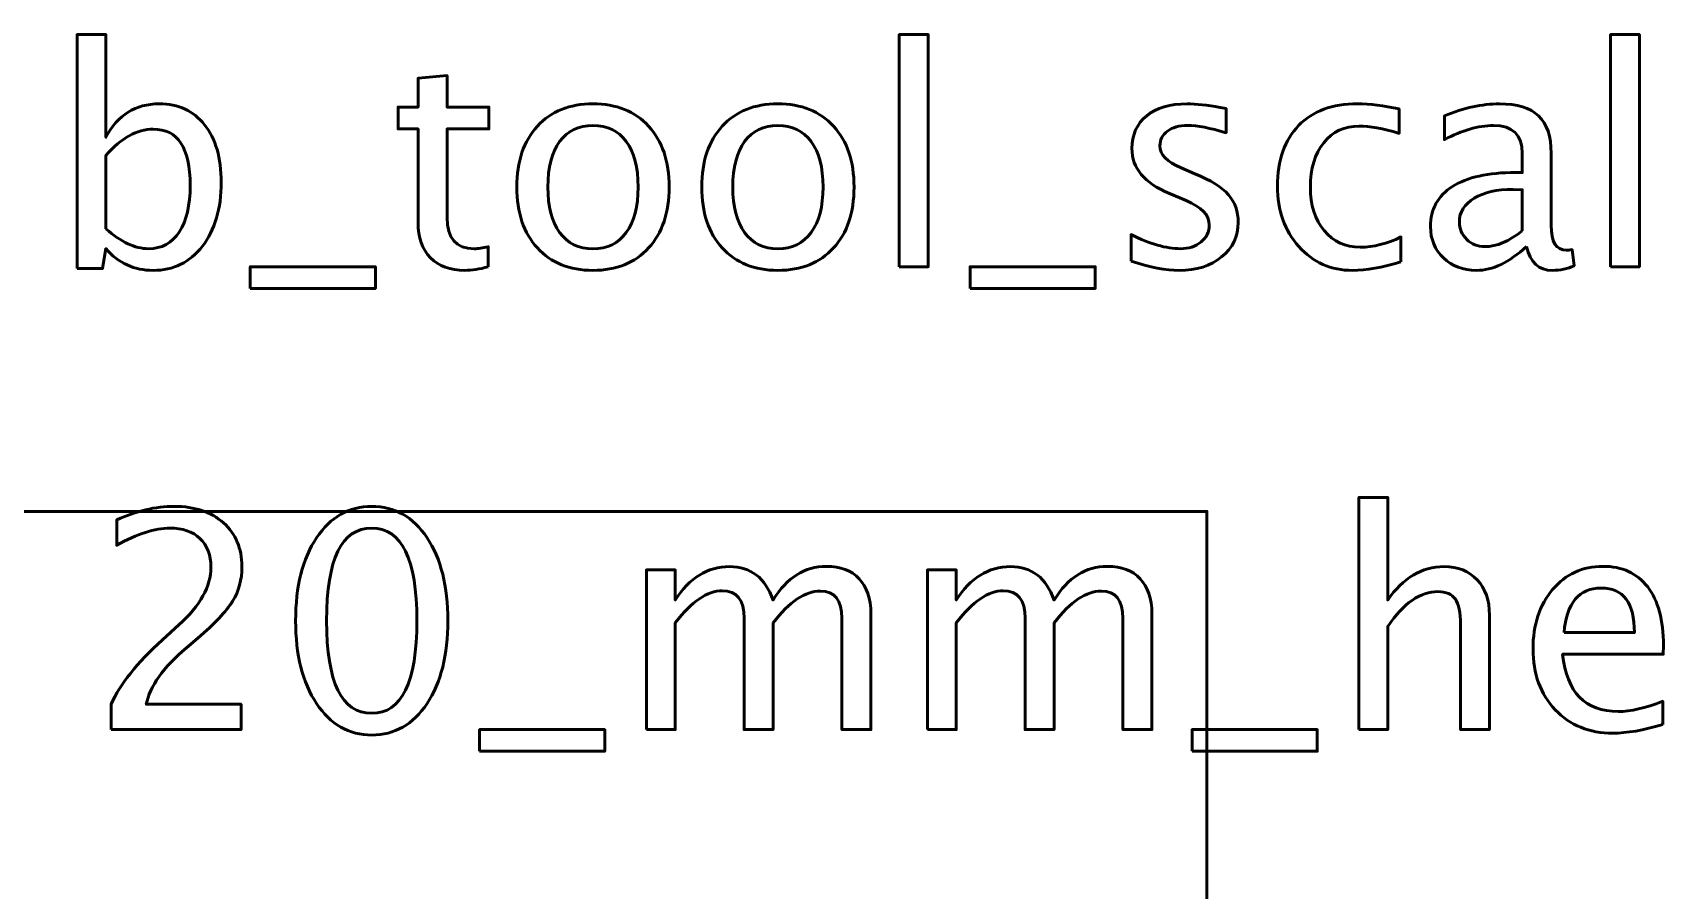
# Model space of a CAD drawing. Header units: centimetres. Extents: x -5.2 to 5.2, y -7.5 to 7.5.
# Drawn here: x 0.098 to 3.176, y -2.66 to -1.053 of the extents above; entities that cross this region are included whole.
import ezdxf

# ---------------------------------------------------------------- set-up
doc = ezdxf.new("R2010")
doc.units = ezdxf.units.CM
doc.header["$MEASUREMENT"] = 0
doc.layers.add('Layer 1', color=7, linetype='Continuous')

msp = doc.modelspace()

# ---------------------------------------------------------------- linework, layer by layer
at = {"layer": 'Layer 1', "color": 4, "lineweight": 53}
msp.add_lwpolyline([(-2.29999, -3.75), (2.30001, -3.75), (2.30001, -1.95), (-2.29999, -1.95), (-2.29999, -3.75)], close=True, dxfattribs=at)
at = {"layer": 'Layer 1', "lineweight": 53}
msp.add_open_spline([(-5.2, -6.95), (-5.2, -6.95), (-5.2, 6.95), (-5.2, 6.95), (-5.2, 6.95), (-5.2, 7.22614), (-4.97614, 7.45), (-4.7, 7.45), (-4.7, 7.45), (-4.7, 7.45), (4.7, 7.45), (4.7, 7.45), (4.7, 7.45), (4.97614, 7.45), (5.2, 7.22614), (5.2, 6.95), (5.2, 6.95), (5.2, 6.95), (5.2, -6.95), (5.2, -6.95), (5.2, -6.95), (5.2, -7.22614), (4.97614, -7.45), (4.7, -7.45), (4.7, -7.45), (4.7, -7.45), (-4.7, -7.45), (-4.7, -7.45), (-4.7, -7.45), (-4.97614, -7.45), (-5.2, -7.22614), (-5.2, -6.95)], degree=3, knots=[0, 0, 0, 0, 0.1111111, 0.1111111, 0.1111111, 0.1111111, 0.2222222, 0.2222222, 0.2222222, 0.2222222, 0.3333333, 0.3333333, 0.3333333, 0.3333333, 0.4444444, 0.4444444, 0.4444444, 0.4444444, 0.5555556, 0.5555556, 0.5555556, 0.5555556, 0.6666667, 0.6666667, 0.6666667, 0.6666667, 0.7777778, 0.7777778, 0.7777778, 0.7777778, 1, 1, 1, 1], dxfattribs=at)
at = {"layer": 'Layer 1', "color": 5, "lineweight": 53}
for points, knots in [([(0.18089, -1.49503), (0.18089, -1.49503), (0.18089, -1.05646), (0.18089, -1.05646), (0.18089, -1.05646), (0.18089, -1.05646), (0.23507, -1.05646), (0.23507, -1.05646), (0.23507, -1.05646), (0.23507, -1.05646), (0.23507, -1.24902), (0.23507, -1.24902), (0.23507, -1.24902), (0.25727, -1.20716), (0.29067, -1.18628), (0.33517, -1.18628), (0.33517, -1.18628), (0.3712, -1.18628), (0.39951, -1.19935), (0.42021, -1.2256), (0.42021, -1.2256), (0.4409, -1.25185), (0.45125, -1.28769), (0.45125, -1.33313), (0.45125, -1.33313), (0.45125, -1.38261), (0.43949, -1.42259), (0.41607, -1.45288), (0.41607, -1.45288), (0.39265, -1.48327), (0.36179, -1.49841), (0.3236, -1.49841), (0.3236, -1.49841), (0.28813, -1.49841), (0.25859, -1.48487), (0.23507, -1.45768), (0.23507, -1.45768), (0.23507, -1.45768), (0.22849, -1.49503), (0.22849, -1.49503), (0.22849, -1.49503), (0.22849, -1.49503), (0.18089, -1.49503), (0.18089, -1.49503)], [0, 0, 0, 0, 0.0833333, 0.0833333, 0.0833333, 0.0833333, 0.1666667, 0.1666667, 0.1666667, 0.1666667, 0.25, 0.25, 0.25, 0.25, 0.3333333, 0.3333333, 0.3333333, 0.3333333, 0.4166667, 0.4166667, 0.4166667, 0.4166667, 0.5, 0.5, 0.5, 0.5, 0.5833333, 0.5833333, 0.5833333, 0.5833333, 0.6666667, 0.6666667, 0.6666667, 0.6666667, 0.75, 0.75, 0.75, 0.75, 0.8333333, 0.8333333, 0.8333333, 0.8333333, 1, 1, 1, 1]), ([(1.72293, -1.49164), (1.72293, -1.49164), (1.72293, -1.05646), (1.72293, -1.05646), (1.72293, -1.05646), (1.72293, -1.05646), (1.77711, -1.05646), (1.77711, -1.05646), (1.77711, -1.05646), (1.77711, -1.05646), (1.77711, -1.49164), (1.77711, -1.49164), (1.77711, -1.49164), (1.77711, -1.49164), (1.72293, -1.49164), (1.72293, -1.49164)], [0, 0, 0, 0, 0.2, 0.2, 0.2, 0.2, 0.4, 0.4, 0.4, 0.4, 0.6, 0.6, 0.6, 0.6, 1, 1, 1, 1]), ([(3.05679, -1.49164), (3.05679, -1.49164), (3.05679, -1.05646), (3.05679, -1.05646), (3.05679, -1.05646), (3.05679, -1.05646), (3.11097, -1.05646), (3.11097, -1.05646), (3.11097, -1.05646), (3.11097, -1.05646), (3.11097, -1.49164), (3.11097, -1.49164), (3.11097, -1.49164), (3.11097, -1.49164), (3.05679, -1.49164), (3.05679, -1.49164)], [0, 0, 0, 0, 0.2, 0.2, 0.2, 0.2, 0.4, 0.4, 0.4, 0.4, 0.6, 0.6, 0.6, 0.6, 1, 1, 1, 1]), ([(0.9521, -1.49155), (0.93535, -1.49616), (0.92077, -1.49841), (0.90845, -1.49841), (0.90845, -1.49841), (0.88079, -1.49841), (0.85925, -1.49051), (0.84382, -1.47471), (0.84382, -1.47471), (0.8283, -1.4589), (0.82058, -1.43698), (0.82058, -1.40886), (0.82058, -1.40886), (0.82058, -1.40886), (0.82058, -1.23313), (0.82058, -1.23313), (0.82058, -1.23313), (0.82058, -1.23313), (0.78314, -1.23313), (0.78314, -1.23313), (0.78314, -1.23313), (0.78314, -1.23313), (0.78314, -1.19249), (0.78314, -1.19249), (0.78314, -1.19249), (0.78314, -1.19249), (0.82058, -1.19249), (0.82058, -1.19249), (0.82058, -1.19249), (0.82058, -1.19249), (0.82058, -1.13839), (0.82058, -1.13839), (0.82058, -1.13839), (0.82058, -1.13839), (0.87477, -1.13322), (0.87477, -1.13322), (0.87477, -1.13322), (0.87477, -1.13322), (0.87477, -1.19249), (0.87477, -1.19249), (0.87477, -1.19249), (0.87477, -1.19249), (0.95323, -1.19249), (0.95323, -1.19249), (0.95323, -1.19249), (0.95323, -1.19249), (0.95323, -1.23313), (0.95323, -1.23313), (0.95323, -1.23313), (0.95323, -1.23313), (0.87477, -1.23313), (0.87477, -1.23313), (0.87477, -1.23313), (0.87477, -1.23313), (0.87477, -1.39907), (0.87477, -1.39907), (0.87477, -1.39907), (0.87477, -1.43821), (0.8918, -1.45777), (0.92576, -1.45777), (0.92576, -1.45777), (0.933, -1.45777), (0.94175, -1.45655), (0.9521, -1.4542), (0.9521, -1.4542), (0.9521, -1.4542), (0.9521, -1.49155), (0.9521, -1.49155)], [0, 0, 0, 0, 0.0555556, 0.0555556, 0.0555556, 0.0555556, 0.1111111, 0.1111111, 0.1111111, 0.1111111, 0.1666667, 0.1666667, 0.1666667, 0.1666667, 0.2222222, 0.2222222, 0.2222222, 0.2222222, 0.2777778, 0.2777778, 0.2777778, 0.2777778, 0.3333333, 0.3333333, 0.3333333, 0.3333333, 0.3888889, 0.3888889, 0.3888889, 0.3888889, 0.4444444, 0.4444444, 0.4444444, 0.4444444, 0.5, 0.5, 0.5, 0.5, 0.5555556, 0.5555556, 0.5555556, 0.5555556, 0.6111111, 0.6111111, 0.6111111, 0.6111111, 0.6666667, 0.6666667, 0.6666667, 0.6666667, 0.7222222, 0.7222222, 0.7222222, 0.7222222, 0.7777778, 0.7777778, 0.7777778, 0.7777778, 0.8333333, 0.8333333, 0.8333333, 0.8333333, 0.8888889, 0.8888889, 0.8888889, 0.8888889, 1, 1, 1, 1]), ([(1.14852, -1.49841), (1.10459, -1.49841), (1.06978, -1.4844), (1.0442, -1.45636), (1.0442, -1.45636), (1.01851, -1.42833), (1.00572, -1.39023), (1.00572, -1.34216), (1.00572, -1.34216), (1.00572, -1.29418), (1.01851, -1.25617), (1.0442, -1.22823), (1.0442, -1.22823), (1.06978, -1.20029), (1.10459, -1.18628), (1.14852, -1.18628), (1.14852, -1.18628), (1.19246, -1.18628), (1.22726, -1.20029), (1.25285, -1.22823), (1.25285, -1.22823), (1.27853, -1.25617), (1.29133, -1.29418), (1.29133, -1.34216), (1.29133, -1.34216), (1.29133, -1.39023), (1.27853, -1.42833), (1.25285, -1.45636), (1.25285, -1.45636), (1.22726, -1.4844), (1.19246, -1.49841), (1.14852, -1.49841)], [0, 0, 0, 0, 0.1111111, 0.1111111, 0.1111111, 0.1111111, 0.2222222, 0.2222222, 0.2222222, 0.2222222, 0.3333333, 0.3333333, 0.3333333, 0.3333333, 0.4444444, 0.4444444, 0.4444444, 0.4444444, 0.5555556, 0.5555556, 0.5555556, 0.5555556, 0.6666667, 0.6666667, 0.6666667, 0.6666667, 0.7777778, 0.7777778, 0.7777778, 0.7777778, 1, 1, 1, 1]), ([(1.49527, -1.49841), (1.45134, -1.49841), (1.41653, -1.4844), (1.39095, -1.45636), (1.39095, -1.45636), (1.36526, -1.42833), (1.35247, -1.39023), (1.35247, -1.34216), (1.35247, -1.34216), (1.35247, -1.29418), (1.36526, -1.25617), (1.39095, -1.22823), (1.39095, -1.22823), (1.41653, -1.20029), (1.45134, -1.18628), (1.49527, -1.18628), (1.49527, -1.18628), (1.53921, -1.18628), (1.57401, -1.20029), (1.5996, -1.22823), (1.5996, -1.22823), (1.62528, -1.25617), (1.63808, -1.29418), (1.63808, -1.34216), (1.63808, -1.34216), (1.63808, -1.39023), (1.62528, -1.42833), (1.5996, -1.45636), (1.5996, -1.45636), (1.57401, -1.4844), (1.53921, -1.49841), (1.49527, -1.49841)], [0, 0, 0, 0, 0.1111111, 0.1111111, 0.1111111, 0.1111111, 0.2222222, 0.2222222, 0.2222222, 0.2222222, 0.3333333, 0.3333333, 0.3333333, 0.3333333, 0.4444444, 0.4444444, 0.4444444, 0.4444444, 0.5555556, 0.5555556, 0.5555556, 0.5555556, 0.6666667, 0.6666667, 0.6666667, 0.6666667, 0.7777778, 0.7777778, 0.7777778, 0.7777778, 1, 1, 1, 1]), ([(2.15754, -1.48092), (2.15754, -1.48092), (2.15754, -1.43124), (2.15754, -1.43124), (2.15754, -1.43124), (2.19301, -1.44893), (2.22377, -1.45777), (2.25002, -1.45777), (2.25002, -1.45777), (2.26563, -1.45777), (2.27861, -1.45354), (2.28887, -1.44507), (2.28887, -1.44507), (2.29912, -1.4367), (2.3043, -1.42616), (2.3043, -1.41347), (2.3043, -1.41347), (2.3043, -1.39493), (2.2899, -1.3796), (2.26112, -1.36746), (2.26112, -1.36746), (2.26112, -1.36746), (2.22941, -1.35401), (2.22941, -1.35401), (2.22941, -1.35401), (2.18266, -1.33463), (2.15924, -1.3066), (2.15924, -1.27019), (2.15924, -1.27019), (2.15924, -1.24413), (2.16845, -1.22363), (2.18689, -1.20867), (2.18689, -1.20867), (2.20533, -1.19371), (2.23064, -1.18628), (2.26272, -1.18628), (2.26272, -1.18628), (2.27937, -1.18628), (2.30006, -1.18854), (2.32462, -1.19315), (2.32462, -1.19315), (2.32462, -1.19315), (2.3359, -1.19531), (2.3359, -1.19531), (2.3359, -1.19531), (2.3359, -1.19531), (2.3359, -1.24046), (2.3359, -1.24046), (2.3359, -1.24046), (2.30571, -1.23143), (2.28162, -1.22692), (2.26366, -1.22692), (2.26366, -1.22692), (2.24785, -1.22692), (2.23534, -1.2304), (2.22584, -1.23727), (2.22584, -1.23727), (2.21643, -1.24413), (2.21173, -1.25335), (2.21173, -1.26492), (2.21173, -1.26492), (2.21173, -1.2812), (2.2249, -1.29503), (2.25133, -1.30622), (2.25133, -1.30622), (2.25133, -1.30622), (2.27739, -1.31723), (2.27739, -1.31723), (2.27739, -1.31723), (2.30693, -1.32965), (2.32781, -1.34282), (2.34004, -1.35664), (2.34004, -1.35664), (2.35237, -1.37047), (2.35848, -1.38778), (2.35848, -1.40848), (2.35848, -1.40848), (2.35848, -1.43473), (2.34813, -1.45627), (2.32734, -1.47311), (2.32734, -1.47311), (2.30665, -1.48995), (2.28012, -1.49841), (2.24785, -1.49841), (2.24785, -1.49841), (2.22302, -1.49841), (2.19301, -1.49258), (2.15754, -1.48092)], [0, 0, 0, 0, 0.0434783, 0.0434783, 0.0434783, 0.0434783, 0.0869565, 0.0869565, 0.0869565, 0.0869565, 0.1304348, 0.1304348, 0.1304348, 0.1304348, 0.173913, 0.173913, 0.173913, 0.173913, 0.2173913, 0.2173913, 0.2173913, 0.2173913, 0.2608696, 0.2608696, 0.2608696, 0.2608696, 0.3043478, 0.3043478, 0.3043478, 0.3043478, 0.3478261, 0.3478261, 0.3478261, 0.3478261, 0.3913043, 0.3913043, 0.3913043, 0.3913043, 0.4347826, 0.4347826, 0.4347826, 0.4347826, 0.4782609, 0.4782609, 0.4782609, 0.4782609, 0.5217391, 0.5217391, 0.5217391, 0.5217391, 0.5652174, 0.5652174, 0.5652174, 0.5652174, 0.6086957, 0.6086957, 0.6086957, 0.6086957, 0.6521739, 0.6521739, 0.6521739, 0.6521739, 0.6956522, 0.6956522, 0.6956522, 0.6956522, 0.7391304, 0.7391304, 0.7391304, 0.7391304, 0.7826087, 0.7826087, 0.7826087, 0.7826087, 0.826087, 0.826087, 0.826087, 0.826087, 0.8695652, 0.8695652, 0.8695652, 0.8695652, 0.9130435, 0.9130435, 0.9130435, 0.9130435, 1, 1, 1, 1]), ([(2.66375, -1.48261), (2.62866, -1.49315), (2.59837, -1.49841), (2.57288, -1.49841), (2.57288, -1.49841), (2.53242, -1.49841), (2.49893, -1.48346), (2.47231, -1.45363), (2.47231, -1.45363), (2.44569, -1.42372), (2.43233, -1.386), (2.43233, -1.34056), (2.43233, -1.34056), (2.43233, -1.29202), (2.4455, -1.2541), (2.47184, -1.22701), (2.47184, -1.22701), (2.49818, -1.19982), (2.53496, -1.18628), (2.58219, -1.18628), (2.58219, -1.18628), (2.60542, -1.18628), (2.63158, -1.18948), (2.66036, -1.19587), (2.66036, -1.19587), (2.66036, -1.19587), (2.66036, -1.24159), (2.66036, -1.24159), (2.66036, -1.24159), (2.62979, -1.23256), (2.60486, -1.22805), (2.58567, -1.22805), (2.58567, -1.22805), (2.55782, -1.22805), (2.53553, -1.23849), (2.51888, -1.25928), (2.51888, -1.25928), (2.50223, -1.28007), (2.49385, -1.30782), (2.49385, -1.34244), (2.49385, -1.34244), (2.49385, -1.37602), (2.50251, -1.40312), (2.51972, -1.42391), (2.51972, -1.42391), (2.53694, -1.4446), (2.55942, -1.45495), (2.58736, -1.45495), (2.58736, -1.45495), (2.6121, -1.45495), (2.6375, -1.44855), (2.66375, -1.43576), (2.66375, -1.43576), (2.66375, -1.43576), (2.66375, -1.48261), (2.66375, -1.48261)], [0, 0, 0, 0, 0.0666667, 0.0666667, 0.0666667, 0.0666667, 0.1333333, 0.1333333, 0.1333333, 0.1333333, 0.2, 0.2, 0.2, 0.2, 0.2666667, 0.2666667, 0.2666667, 0.2666667, 0.3333333, 0.3333333, 0.3333333, 0.3333333, 0.4, 0.4, 0.4, 0.4, 0.4666667, 0.4666667, 0.4666667, 0.4666667, 0.5333333, 0.5333333, 0.5333333, 0.5333333, 0.6, 0.6, 0.6, 0.6, 0.6666667, 0.6666667, 0.6666667, 0.6666667, 0.7333333, 0.7333333, 0.7333333, 0.7333333, 0.8, 0.8, 0.8, 0.8, 0.8666667, 0.8666667, 0.8666667, 0.8666667, 1, 1, 1, 1]), ([(2.89931, -1.45354), (2.86676, -1.48346), (2.83544, -1.49841), (2.80533, -1.49841), (2.80533, -1.49841), (2.78059, -1.49841), (2.75999, -1.4907), (2.74372, -1.47518), (2.74372, -1.47518), (2.72735, -1.45966), (2.71916, -1.44009), (2.71916, -1.41648), (2.71916, -1.41648), (2.71916, -1.38383), (2.7329, -1.35871), (2.76037, -1.34122), (2.76037, -1.34122), (2.78784, -1.32372), (2.82725, -1.31497), (2.87862, -1.31497), (2.87862, -1.31497), (2.87862, -1.31497), (2.89132, -1.31497), (2.89132, -1.31497), (2.89132, -1.31497), (2.89132, -1.31497), (2.89132, -1.27894), (2.89132, -1.27894), (2.89132, -1.27894), (2.89132, -1.24423), (2.87325, -1.22692), (2.83704, -1.22692), (2.83704, -1.22692), (2.809, -1.22692), (2.77833, -1.23576), (2.74513, -1.25345), (2.74513, -1.25345), (2.74513, -1.25345), (2.74513, -1.20886), (2.74513, -1.20886), (2.74513, -1.20886), (2.78163, -1.1938), (2.81606, -1.18628), (2.84832, -1.18628), (2.84832, -1.18628), (2.88153, -1.18628), (2.90609, -1.1938), (2.9218, -1.20895), (2.9218, -1.20895), (2.9376, -1.2241), (2.9455, -1.24743), (2.9455, -1.27894), (2.9455, -1.27894), (2.9455, -1.27894), (2.9455, -1.41412), (2.9455, -1.41412), (2.9455, -1.41412), (2.9455, -1.44507), (2.955, -1.4606), (2.9741, -1.4606), (2.9741, -1.4606), (2.97645, -1.4606), (2.97993, -1.46022), (2.98454, -1.45947), (2.98454, -1.45947), (2.98454, -1.45947), (2.9884, -1.48957), (2.9884, -1.48957), (2.9884, -1.48957), (2.97608, -1.4955), (2.96253, -1.49841), (2.94767, -1.49841), (2.94767, -1.49841), (2.92236, -1.49841), (2.90627, -1.48346), (2.89931, -1.45354)], [0, 0, 0, 0, 0.05, 0.05, 0.05, 0.05, 0.1, 0.1, 0.1, 0.1, 0.15, 0.15, 0.15, 0.15, 0.2, 0.2, 0.2, 0.2, 0.25, 0.25, 0.25, 0.25, 0.3, 0.3, 0.3, 0.3, 0.35, 0.35, 0.35, 0.35, 0.4, 0.4, 0.4, 0.4, 0.45, 0.45, 0.45, 0.45, 0.5, 0.5, 0.5, 0.5, 0.55, 0.55, 0.55, 0.55, 0.6, 0.6, 0.6, 0.6, 0.65, 0.65, 0.65, 0.65, 0.7, 0.7, 0.7, 0.7, 0.75, 0.75, 0.75, 0.75, 0.8, 0.8, 0.8, 0.8, 0.85, 0.85, 0.85, 0.85, 0.9, 0.9, 0.9, 0.9, 1, 1, 1, 1]), ([(1.14843, -1.45777), (1.17524, -1.45777), (1.19612, -1.44771), (1.21099, -1.42748), (1.21099, -1.42748), (1.22576, -1.40735), (1.23319, -1.37885), (1.23319, -1.34216), (1.23319, -1.34216), (1.23319, -1.30556), (1.22576, -1.27715), (1.21099, -1.25702), (1.21099, -1.25702), (1.19612, -1.23698), (1.17524, -1.22692), (1.14843, -1.22692), (1.14843, -1.22692), (1.12152, -1.22692), (1.10064, -1.23698), (1.08596, -1.25702), (1.08596, -1.25702), (1.07119, -1.27715), (1.06386, -1.30556), (1.06386, -1.34216), (1.06386, -1.34216), (1.06386, -1.37885), (1.07119, -1.40735), (1.08596, -1.42748), (1.08596, -1.42748), (1.10064, -1.44771), (1.12152, -1.45777), (1.14843, -1.45777)], [0, 0, 0, 0, 0.1111111, 0.1111111, 0.1111111, 0.1111111, 0.2222222, 0.2222222, 0.2222222, 0.2222222, 0.3333333, 0.3333333, 0.3333333, 0.3333333, 0.4444444, 0.4444444, 0.4444444, 0.4444444, 0.5555556, 0.5555556, 0.5555556, 0.5555556, 0.6666667, 0.6666667, 0.6666667, 0.6666667, 0.7777778, 0.7777778, 0.7777778, 0.7777778, 1, 1, 1, 1]), ([(1.49518, -1.45777), (1.52199, -1.45777), (1.54287, -1.44771), (1.55774, -1.42748), (1.55774, -1.42748), (1.57251, -1.40735), (1.57994, -1.37885), (1.57994, -1.34216), (1.57994, -1.34216), (1.57994, -1.30556), (1.57251, -1.27715), (1.55774, -1.25702), (1.55774, -1.25702), (1.54287, -1.23698), (1.52199, -1.22692), (1.49518, -1.22692), (1.49518, -1.22692), (1.46827, -1.22692), (1.44739, -1.23698), (1.43271, -1.25702), (1.43271, -1.25702), (1.41794, -1.27715), (1.41061, -1.30556), (1.41061, -1.34216), (1.41061, -1.34216), (1.41061, -1.37885), (1.41794, -1.40735), (1.43271, -1.42748), (1.43271, -1.42748), (1.44739, -1.44771), (1.46827, -1.45777), (1.49518, -1.45777)], [0, 0, 0, 0, 0.1111111, 0.1111111, 0.1111111, 0.1111111, 0.2222222, 0.2222222, 0.2222222, 0.2222222, 0.3333333, 0.3333333, 0.3333333, 0.3333333, 0.4444444, 0.4444444, 0.4444444, 0.4444444, 0.5555556, 0.5555556, 0.5555556, 0.5555556, 0.6666667, 0.6666667, 0.6666667, 0.6666667, 0.7777778, 0.7777778, 0.7777778, 0.7777778, 1, 1, 1, 1]), ([(0.23507, -1.42033), (0.26301, -1.44526), (0.28964, -1.45777), (0.31494, -1.45777), (0.31494, -1.45777), (0.33987, -1.45777), (0.35916, -1.44733), (0.3727, -1.42654), (0.3727, -1.42654), (0.38634, -1.40575), (0.39312, -1.37649), (0.39312, -1.33868), (0.39312, -1.33868), (0.39312, -1.26869), (0.36997, -1.23369), (0.32369, -1.23369), (0.32369, -1.23369), (0.2934, -1.23369), (0.26386, -1.25006), (0.23507, -1.28289), (0.23507, -1.28289), (0.23507, -1.28289), (0.23507, -1.42033), (0.23507, -1.42033)], [0, 0, 0, 0, 0.1428571, 0.1428571, 0.1428571, 0.1428571, 0.2857143, 0.2857143, 0.2857143, 0.2857143, 0.4285714, 0.4285714, 0.4285714, 0.4285714, 0.5714286, 0.5714286, 0.5714286, 0.5714286, 0.7142857, 0.7142857, 0.7142857, 0.7142857, 1, 1, 1, 1]), ([(2.89132, -1.424), (2.89132, -1.424), (2.89132, -1.34714), (2.89132, -1.34714), (2.89132, -1.34714), (2.89132, -1.34714), (2.87391, -1.34658), (2.87391, -1.34658), (2.87391, -1.34658), (2.84381, -1.34658), (2.81954, -1.35213), (2.80101, -1.36323), (2.80101, -1.36323), (2.78257, -1.37442), (2.77335, -1.38919), (2.77335, -1.40763), (2.77335, -1.40763), (2.77335, -1.42052), (2.77796, -1.43143), (2.78708, -1.44037), (2.78708, -1.44037), (2.7963, -1.44931), (2.8075, -1.45382), (2.82076, -1.45382), (2.82076, -1.45382), (2.84334, -1.45382), (2.86686, -1.44385), (2.89132, -1.424)], [0, 0, 0, 0, 0.125, 0.125, 0.125, 0.125, 0.25, 0.25, 0.25, 0.25, 0.375, 0.375, 0.375, 0.375, 0.5, 0.5, 0.5, 0.5, 0.625, 0.625, 0.625, 0.625, 0.75, 0.75, 0.75, 0.75, 1, 1, 1, 1]), ([(0.50563, -1.53228), (0.50563, -1.53228), (0.50563, -1.49164), (0.50563, -1.49164), (0.50563, -1.49164), (0.50563, -1.49164), (0.74043, -1.49164), (0.74043, -1.49164), (0.74043, -1.49164), (0.74043, -1.49164), (0.74043, -1.53228), (0.74043, -1.53228), (0.74043, -1.53228), (0.74043, -1.53228), (0.50563, -1.53228), (0.50563, -1.53228)], [0, 0, 0, 0, 0.2, 0.2, 0.2, 0.2, 0.4, 0.4, 0.4, 0.4, 0.6, 0.6, 0.6, 0.6, 1, 1, 1, 1]), ([(1.85557, -1.53228), (1.85557, -1.53228), (1.85557, -1.49164), (1.85557, -1.49164), (1.85557, -1.49164), (1.85557, -1.49164), (2.09037, -1.49164), (2.09037, -1.49164), (2.09037, -1.49164), (2.09037, -1.49164), (2.09037, -1.53228), (2.09037, -1.53228), (2.09037, -1.53228), (2.09037, -1.53228), (1.85557, -1.53228), (1.85557, -1.53228)], [0, 0, 0, 0, 0.2, 0.2, 0.2, 0.2, 0.4, 0.4, 0.4, 0.4, 0.6, 0.6, 0.6, 0.6, 1, 1, 1, 1]), ([(2.58479, -2.35899), (2.58479, -2.35899), (2.58479, -1.92381), (2.58479, -1.92381), (2.58479, -1.92381), (2.58479, -1.92381), (2.63897, -1.92381), (2.63897, -1.92381), (2.63897, -1.92381), (2.63897, -1.92381), (2.63897, -2.11637), (2.63897, -2.11637), (2.63897, -2.11637), (2.66766, -2.07451), (2.70285, -2.05363), (2.74443, -2.05363), (2.74443, -2.05363), (2.77058, -2.05363), (2.79137, -2.06181), (2.80671, -2.07828), (2.80671, -2.07828), (2.82204, -2.09464), (2.82975, -2.11675), (2.82975, -2.14441), (2.82975, -2.14441), (2.82975, -2.14441), (2.82975, -2.35899), (2.82975, -2.35899), (2.82975, -2.35899), (2.82975, -2.35899), (2.77557, -2.35899), (2.77557, -2.35899), (2.77557, -2.35899), (2.77557, -2.35899), (2.77557, -2.16209), (2.77557, -2.16209), (2.77557, -2.16209), (2.77557, -2.13989), (2.77227, -2.12409), (2.76578, -2.11468), (2.76578, -2.11468), (2.7592, -2.10518), (2.74838, -2.10048), (2.73323, -2.10048), (2.73323, -2.10048), (2.69993, -2.10048), (2.66851, -2.12221), (2.63897, -2.16567), (2.63897, -2.16567), (2.63897, -2.16567), (2.63897, -2.35899), (2.63897, -2.35899), (2.63897, -2.35899), (2.63897, -2.35899), (2.58479, -2.35899), (2.58479, -2.35899)], [0, 0, 0, 0, 0.0666667, 0.0666667, 0.0666667, 0.0666667, 0.1333333, 0.1333333, 0.1333333, 0.1333333, 0.2, 0.2, 0.2, 0.2, 0.2666667, 0.2666667, 0.2666667, 0.2666667, 0.3333333, 0.3333333, 0.3333333, 0.3333333, 0.4, 0.4, 0.4, 0.4, 0.4666667, 0.4666667, 0.4666667, 0.4666667, 0.5333333, 0.5333333, 0.5333333, 0.5333333, 0.6, 0.6, 0.6, 0.6, 0.6666667, 0.6666667, 0.6666667, 0.6666667, 0.7333333, 0.7333333, 0.7333333, 0.7333333, 0.8, 0.8, 0.8, 0.8, 0.8666667, 0.8666667, 0.8666667, 0.8666667, 1, 1, 1, 1]), ([(0.24519, -2.35899), (0.24519, -2.35899), (0.24519, -2.31158), (0.24519, -2.31158), (0.24519, -2.31158), (0.26099, -2.27461), (0.29288, -2.23425), (0.34096, -2.19069), (0.34096, -2.19069), (0.34096, -2.19069), (0.372, -2.16285), (0.372, -2.16285), (0.372, -2.16285), (0.41198, -2.12653), (0.43202, -2.0906), (0.43202, -2.05485), (0.43202, -2.05485), (0.43202, -2.03199), (0.42515, -2.01412), (0.41151, -2.00104), (0.41151, -2.00104), (0.39787, -1.98796), (0.37896, -1.98138), (0.35497, -1.98138), (0.35497, -1.98138), (0.32694, -1.98138), (0.29373, -1.9921), (0.25535, -2.01355), (0.25535, -2.01355), (0.25535, -2.01355), (0.25535, -1.96614), (0.25535, -1.96614), (0.25535, -1.96614), (0.29157, -1.94921), (0.3276, -1.94074), (0.36353, -1.94074), (0.36353, -1.94074), (0.40173, -1.94074), (0.43239, -1.95099), (0.45554, -1.9716), (0.45554, -1.9716), (0.47858, -1.9922), (0.49016, -2.01948), (0.49016, -2.05353), (0.49016, -2.05353), (0.49016, -2.07799), (0.48432, -2.09972), (0.47266, -2.11863), (0.47266, -2.11863), (0.4609, -2.13764), (0.43917, -2.16059), (0.40728, -2.18768), (0.40728, -2.18768), (0.40728, -2.18768), (0.3863, -2.20556), (0.3863, -2.20556), (0.3863, -2.20556), (0.34265, -2.24253), (0.31744, -2.2779), (0.31066, -2.31158), (0.31066, -2.31158), (0.31066, -2.31158), (0.48846, -2.31158), (0.48846, -2.31158), (0.48846, -2.31158), (0.48846, -2.31158), (0.48846, -2.35899), (0.48846, -2.35899), (0.48846, -2.35899), (0.48846, -2.35899), (0.24519, -2.35899), (0.24519, -2.35899)], [0, 0, 0, 0, 0.0526316, 0.0526316, 0.0526316, 0.0526316, 0.1052632, 0.1052632, 0.1052632, 0.1052632, 0.1578947, 0.1578947, 0.1578947, 0.1578947, 0.2105263, 0.2105263, 0.2105263, 0.2105263, 0.2631579, 0.2631579, 0.2631579, 0.2631579, 0.3157895, 0.3157895, 0.3157895, 0.3157895, 0.3684211, 0.3684211, 0.3684211, 0.3684211, 0.4210526, 0.4210526, 0.4210526, 0.4210526, 0.4736842, 0.4736842, 0.4736842, 0.4736842, 0.5263158, 0.5263158, 0.5263158, 0.5263158, 0.5789474, 0.5789474, 0.5789474, 0.5789474, 0.6315789, 0.6315789, 0.6315789, 0.6315789, 0.6842105, 0.6842105, 0.6842105, 0.6842105, 0.7368421, 0.7368421, 0.7368421, 0.7368421, 0.7894737, 0.7894737, 0.7894737, 0.7894737, 0.8421053, 0.8421053, 0.8421053, 0.8421053, 0.8947368, 0.8947368, 0.8947368, 0.8947368, 1, 1, 1, 1]), ([(0.73361, -2.36915), (0.69081, -2.36915), (0.65628, -2.34949), (0.63013, -2.31026), (0.63013, -2.31026), (0.60389, -2.27103), (0.59081, -2.21929), (0.59081, -2.15494), (0.59081, -2.15494), (0.59081, -2.0906), (0.60389, -2.03886), (0.63013, -1.99963), (0.63013, -1.99963), (0.65628, -1.9604), (0.69081, -1.94074), (0.73361, -1.94074), (0.73361, -1.94074), (0.7766, -1.94074), (0.81113, -1.96031), (0.83728, -1.99944), (0.83728, -1.99944), (0.86334, -2.03858), (0.87642, -2.09041), (0.87642, -2.15494), (0.87642, -2.15494), (0.87642, -2.21929), (0.86334, -2.27103), (0.83728, -2.31026), (0.83728, -2.31026), (0.81113, -2.34949), (0.7766, -2.36915), (0.73361, -2.36915)], [0, 0, 0, 0, 0.1111111, 0.1111111, 0.1111111, 0.1111111, 0.2222222, 0.2222222, 0.2222222, 0.2222222, 0.3333333, 0.3333333, 0.3333333, 0.3333333, 0.4444444, 0.4444444, 0.4444444, 0.4444444, 0.5555556, 0.5555556, 0.5555556, 0.5555556, 0.6666667, 0.6666667, 0.6666667, 0.6666667, 0.7777778, 0.7777778, 0.7777778, 0.7777778, 1, 1, 1, 1]), ([(0.73352, -2.32851), (0.79006, -2.32851), (0.81828, -2.27066), (0.81828, -2.15494), (0.81828, -2.15494), (0.81828, -2.03923), (0.79006, -1.98138), (0.73352, -1.98138), (0.73352, -1.98138), (0.67717, -1.98138), (0.64895, -2.03923), (0.64895, -2.15494), (0.64895, -2.15494), (0.64895, -2.27066), (0.67717, -2.32851), (0.73352, -2.32851)], [0, 0, 0, 0, 0.2, 0.2, 0.2, 0.2, 0.4, 0.4, 0.4, 0.4, 0.6, 0.6, 0.6, 0.6, 1, 1, 1, 1]), ([(1.24857, -2.35899), (1.24857, -2.35899), (1.24857, -2.05984), (1.24857, -2.05984), (1.24857, -2.05984), (1.24857, -2.05984), (1.30275, -2.05984), (1.30275, -2.05984), (1.30275, -2.05984), (1.30275, -2.05984), (1.30275, -2.11637), (1.30275, -2.11637), (1.30275, -2.11637), (1.32919, -2.07451), (1.36305, -2.05363), (1.40454, -2.05363), (1.40454, -2.05363), (1.44452, -2.05363), (1.47171, -2.07451), (1.4862, -2.11637), (1.4862, -2.11637), (1.51188, -2.07414), (1.54537, -2.05306), (1.58648, -2.05306), (1.58648, -2.05306), (1.61272, -2.05306), (1.63314, -2.06078), (1.64772, -2.0763), (1.64772, -2.0763), (1.6623, -2.09182), (1.66964, -2.11355), (1.66964, -2.14149), (1.66964, -2.14149), (1.66964, -2.14149), (1.66964, -2.35899), (1.66964, -2.35899), (1.66964, -2.35899), (1.66964, -2.35899), (1.61545, -2.35899), (1.61545, -2.35899), (1.61545, -2.35899), (1.61545, -2.35899), (1.61545, -2.15043), (1.61545, -2.15043), (1.61545, -2.15043), (1.61545, -2.11637), (1.60191, -2.09935), (1.57481, -2.09935), (1.57481, -2.09935), (1.54668, -2.09935), (1.51715, -2.1192), (1.4862, -2.15899), (1.4862, -2.15899), (1.4862, -2.15899), (1.4862, -2.35899), (1.4862, -2.35899), (1.4862, -2.35899), (1.4862, -2.35899), (1.43201, -2.35899), (1.43201, -2.35899), (1.43201, -2.35899), (1.43201, -2.35899), (1.43201, -2.15024), (1.43201, -2.15024), (1.43201, -2.15024), (1.43201, -2.1159), (1.41827, -2.09878), (1.39071, -2.09878), (1.39071, -2.09878), (1.36334, -2.09878), (1.33398, -2.11873), (1.30275, -2.15871), (1.30275, -2.15871), (1.30275, -2.15871), (1.30275, -2.35899), (1.30275, -2.35899), (1.30275, -2.35899), (1.30275, -2.35899), (1.24857, -2.35899), (1.24857, -2.35899)], [0, 0, 0, 0, 0.047619, 0.047619, 0.047619, 0.047619, 0.0952381, 0.0952381, 0.0952381, 0.0952381, 0.1428571, 0.1428571, 0.1428571, 0.1428571, 0.1904762, 0.1904762, 0.1904762, 0.1904762, 0.2380952, 0.2380952, 0.2380952, 0.2380952, 0.2857143, 0.2857143, 0.2857143, 0.2857143, 0.3333333, 0.3333333, 0.3333333, 0.3333333, 0.3809524, 0.3809524, 0.3809524, 0.3809524, 0.4285714, 0.4285714, 0.4285714, 0.4285714, 0.4761905, 0.4761905, 0.4761905, 0.4761905, 0.5238095, 0.5238095, 0.5238095, 0.5238095, 0.5714286, 0.5714286, 0.5714286, 0.5714286, 0.6190476, 0.6190476, 0.6190476, 0.6190476, 0.6666667, 0.6666667, 0.6666667, 0.6666667, 0.7142857, 0.7142857, 0.7142857, 0.7142857, 0.7619048, 0.7619048, 0.7619048, 0.7619048, 0.8095238, 0.8095238, 0.8095238, 0.8095238, 0.8571429, 0.8571429, 0.8571429, 0.8571429, 0.9047619, 0.9047619, 0.9047619, 0.9047619, 1, 1, 1, 1]), ([(1.77557, -2.35899), (1.77557, -2.35899), (1.77557, -2.05984), (1.77557, -2.05984), (1.77557, -2.05984), (1.77557, -2.05984), (1.82975, -2.05984), (1.82975, -2.05984), (1.82975, -2.05984), (1.82975, -2.05984), (1.82975, -2.11637), (1.82975, -2.11637), (1.82975, -2.11637), (1.85619, -2.07451), (1.89005, -2.05363), (1.93154, -2.05363), (1.93154, -2.05363), (1.97152, -2.05363), (1.99871, -2.07451), (2.0132, -2.11637), (2.0132, -2.11637), (2.03888, -2.07414), (2.07237, -2.05306), (2.11348, -2.05306), (2.11348, -2.05306), (2.13972, -2.05306), (2.16014, -2.06078), (2.17472, -2.0763), (2.17472, -2.0763), (2.1893, -2.09182), (2.19664, -2.11355), (2.19664, -2.14149), (2.19664, -2.14149), (2.19664, -2.14149), (2.19664, -2.35899), (2.19664, -2.35899), (2.19664, -2.35899), (2.19664, -2.35899), (2.14245, -2.35899), (2.14245, -2.35899), (2.14245, -2.35899), (2.14245, -2.35899), (2.14245, -2.15043), (2.14245, -2.15043), (2.14245, -2.15043), (2.14245, -2.11637), (2.12891, -2.09935), (2.10181, -2.09935), (2.10181, -2.09935), (2.07368, -2.09935), (2.04415, -2.1192), (2.0132, -2.15899), (2.0132, -2.15899), (2.0132, -2.15899), (2.0132, -2.35899), (2.0132, -2.35899), (2.0132, -2.35899), (2.0132, -2.35899), (1.95901, -2.35899), (1.95901, -2.35899), (1.95901, -2.35899), (1.95901, -2.35899), (1.95901, -2.15024), (1.95901, -2.15024), (1.95901, -2.15024), (1.95901, -2.1159), (1.94527, -2.09878), (1.91771, -2.09878), (1.91771, -2.09878), (1.89034, -2.09878), (1.86098, -2.11873), (1.82975, -2.15871), (1.82975, -2.15871), (1.82975, -2.15871), (1.82975, -2.35899), (1.82975, -2.35899), (1.82975, -2.35899), (1.82975, -2.35899), (1.77557, -2.35899), (1.77557, -2.35899)], [0, 0, 0, 0, 0.047619, 0.047619, 0.047619, 0.047619, 0.0952381, 0.0952381, 0.0952381, 0.0952381, 0.1428571, 0.1428571, 0.1428571, 0.1428571, 0.1904762, 0.1904762, 0.1904762, 0.1904762, 0.2380952, 0.2380952, 0.2380952, 0.2380952, 0.2857143, 0.2857143, 0.2857143, 0.2857143, 0.3333333, 0.3333333, 0.3333333, 0.3333333, 0.3809524, 0.3809524, 0.3809524, 0.3809524, 0.4285714, 0.4285714, 0.4285714, 0.4285714, 0.4761905, 0.4761905, 0.4761905, 0.4761905, 0.5238095, 0.5238095, 0.5238095, 0.5238095, 0.5714286, 0.5714286, 0.5714286, 0.5714286, 0.6190476, 0.6190476, 0.6190476, 0.6190476, 0.6666667, 0.6666667, 0.6666667, 0.6666667, 0.7142857, 0.7142857, 0.7142857, 0.7142857, 0.7619048, 0.7619048, 0.7619048, 0.7619048, 0.8095238, 0.8095238, 0.8095238, 0.8095238, 0.8571429, 0.8571429, 0.8571429, 0.8571429, 0.9047619, 0.9047619, 0.9047619, 0.9047619, 1, 1, 1, 1]), ([(3.15468, -2.34939), (3.11828, -2.36031), (3.08714, -2.36576), (3.06117, -2.36576), (3.06117, -2.36576), (3.01687, -2.36576), (2.98084, -2.35109), (2.95308, -2.32183), (2.95308, -2.32183), (2.92533, -2.29257), (2.91141, -2.25466), (2.91141, -2.208), (2.91141, -2.208), (2.91141, -2.16275), (2.92364, -2.12559), (2.94819, -2.09653), (2.94819, -2.09653), (2.97275, -2.06755), (3.00417, -2.05306), (3.04245, -2.05306), (3.04245, -2.05306), (3.07867, -2.05306), (3.10671, -2.06595), (3.12646, -2.09173), (3.12646, -2.09173), (3.14622, -2.1175), (3.15609, -2.154), (3.15609, -2.20132), (3.15609, -2.20132), (3.15609, -2.20132), (3.15581, -2.21788), (3.15581, -2.21788), (3.15581, -2.21788), (3.15581, -2.21788), (2.96672, -2.21788), (2.96672, -2.21788), (2.96672, -2.21788), (2.97463, -2.28938), (3.00953, -2.32512), (3.07133, -2.32512), (3.07133, -2.32512), (3.09401, -2.32512), (3.12176, -2.31873), (3.15468, -2.30593), (3.15468, -2.30593), (3.15468, -2.30593), (3.15468, -2.34939), (3.15468, -2.34939)], [0, 0, 0, 0, 0.0769231, 0.0769231, 0.0769231, 0.0769231, 0.1538462, 0.1538462, 0.1538462, 0.1538462, 0.2307692, 0.2307692, 0.2307692, 0.2307692, 0.3076923, 0.3076923, 0.3076923, 0.3076923, 0.3846154, 0.3846154, 0.3846154, 0.3846154, 0.4615385, 0.4615385, 0.4615385, 0.4615385, 0.5384615, 0.5384615, 0.5384615, 0.5384615, 0.6153846, 0.6153846, 0.6153846, 0.6153846, 0.6923077, 0.6923077, 0.6923077, 0.6923077, 0.7692308, 0.7692308, 0.7692308, 0.7692308, 0.8461538, 0.8461538, 0.8461538, 0.8461538, 1, 1, 1, 1]), ([(2.96955, -2.17724), (2.96955, -2.17724), (3.10163, -2.17724), (3.10163, -2.17724), (3.10163, -2.17724), (3.10163, -2.12155), (3.08084, -2.0937), (3.03935, -2.0937), (3.03935, -2.0937), (2.99758, -2.0937), (2.97434, -2.12155), (2.96955, -2.17724)], [0, 0, 0, 0, 0.25, 0.25, 0.25, 0.25, 0.5, 0.5, 0.5, 0.5, 1, 1, 1, 1]), ([(0.93587, -2.39963), (0.93587, -2.39963), (0.93587, -2.35899), (0.93587, -2.35899), (0.93587, -2.35899), (0.93587, -2.35899), (1.17067, -2.35899), (1.17067, -2.35899), (1.17067, -2.35899), (1.17067, -2.35899), (1.17067, -2.39963), (1.17067, -2.39963), (1.17067, -2.39963), (1.17067, -2.39963), (0.93587, -2.39963), (0.93587, -2.39963)], [0, 0, 0, 0, 0.2, 0.2, 0.2, 0.2, 0.4, 0.4, 0.4, 0.4, 0.6, 0.6, 0.6, 0.6, 1, 1, 1, 1]), ([(2.27209, -2.39963), (2.27209, -2.39963), (2.27209, -2.35899), (2.27209, -2.35899), (2.27209, -2.35899), (2.27209, -2.35899), (2.50689, -2.35899), (2.50689, -2.35899), (2.50689, -2.35899), (2.50689, -2.35899), (2.50689, -2.39963), (2.50689, -2.39963), (2.50689, -2.39963), (2.50689, -2.39963), (2.27209, -2.39963), (2.27209, -2.39963)], [0, 0, 0, 0, 0.2, 0.2, 0.2, 0.2, 0.4, 0.4, 0.4, 0.4, 0.6, 0.6, 0.6, 0.6, 1, 1, 1, 1])]:
    msp.add_open_spline(points, degree=3, knots=knots, dxfattribs=at)

doc.saveas('drawing.dxf')
